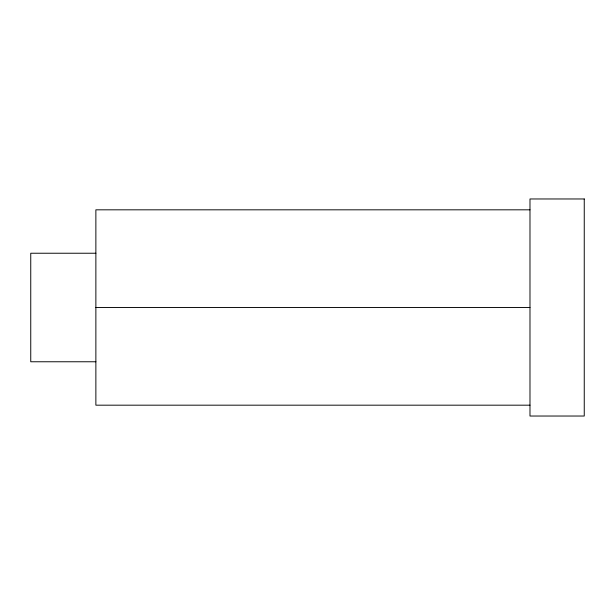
<?xml version="1.0" encoding="UTF-8"?>
<svg xmlns="http://www.w3.org/2000/svg" width="615" height="615" viewBox="0 0 615 615"><rect width="100%" height="100%" fill="white"/><g stroke="black" fill="none" stroke-linecap="round" stroke-linejoin="round"><path stroke-width="0.92" d="M529.984 209.823L95.871 209.823L95.871 405.177L529.984 405.177M95.871 253.234L30.75 253.234L30.75 361.766L95.871 361.766M95.871 307.5L529.984 307.5M584.25 198.968L529.984 198.968L529.984 416.032L584.25 416.032L584.25 198.968"/></g></svg>
